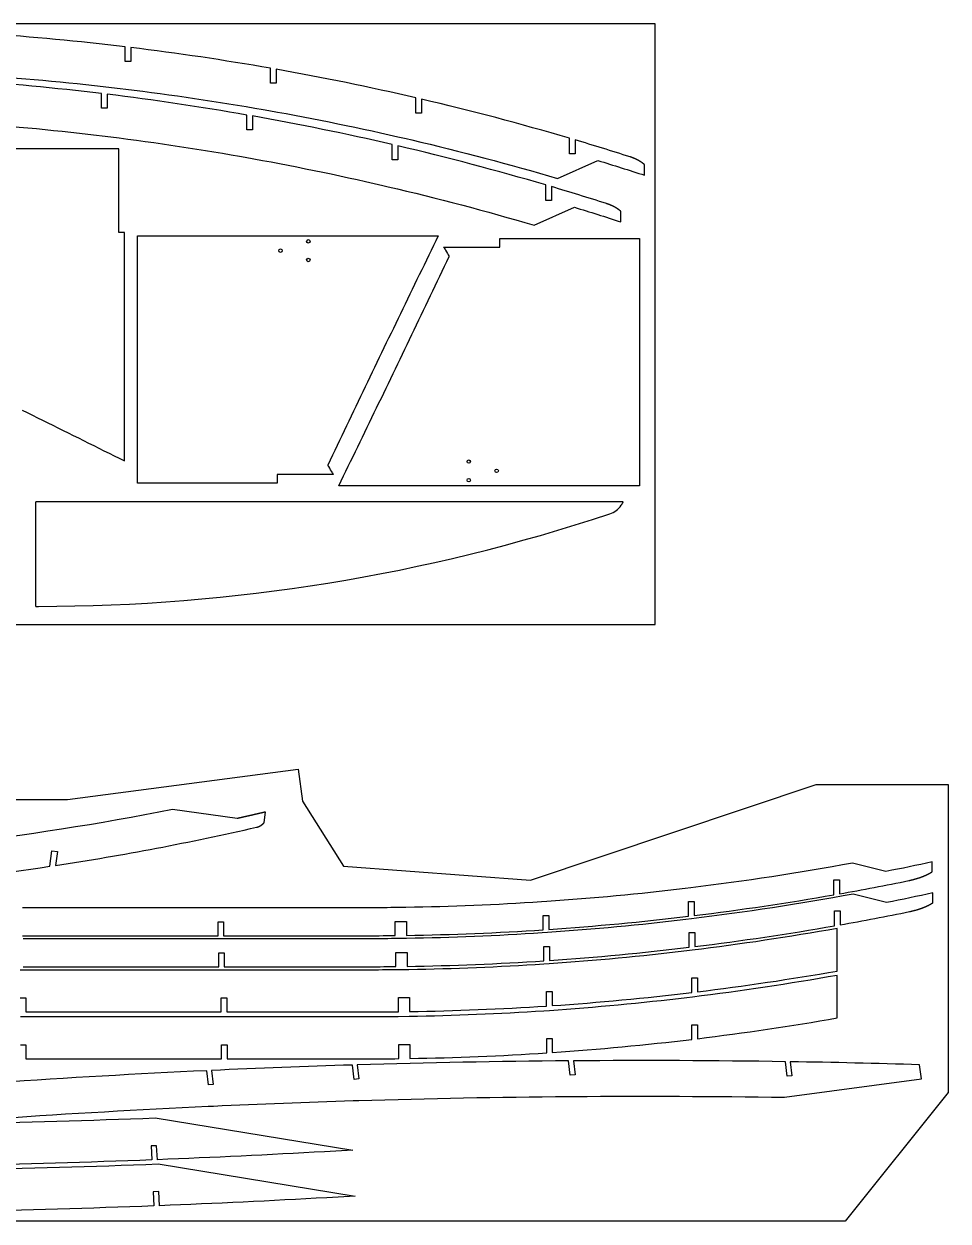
# Model space of a CAD drawing. Header units: inches. Extents: x -1514 to 1282, y -2074 to 286.
# Drawn here: x -503.4 to -437.2, y -711 to -625.3 of the extents above; entities that cross this region are included whole.
import ezdxf

# ---------------------------------------------------------------- set-up
doc = ezdxf.new("R2010")
doc.units = ezdxf.units.IN
doc.header["$LTSCALE"] = 0.1
doc.header["$MEASUREMENT"] = 0
doc.layers.add('pic', color=1, linetype='Continuous')

msp = doc.modelspace()

# ---------------------------------------------------------------- linework, layer by layer
at = {"color": 7, "linetype": 'Continuous', "lineweight": 25}
for p, q in [((-502.52733, -666.95362), (-502.52733, -659.46762)), ((-460.48201, -659.46762), (-502.52733, -659.46762)), ((-502.52733, -666.95362), (-502.32782, -666.95362))]:
    msp.add_line(p, q, dxfattribs=at)
for points in [[(-506.33084, -628.9467, -0.01288321), (-496.48473, -629.87372), (-496.09089, -629.92148, -0.01296759), (-486.24478, -631.38582), (-485.85094, -631.4553, -0.01309234), (-476.00483, -633.47008), (-475.61098, -633.56191, -0.01406287), (-465.17411, -636.31885), (-462.28758, -635.03269, -0.00448816), (-458.95043, -636.08787), (-458.95043, -635.33335), (-458.95741, -635.32731), (-458.96442, -635.3213), (-458.97146, -635.31532), (-458.97852, -635.30937), (-458.98561, -635.30344), (-458.99272, -635.29754), (-458.99986, -635.29167), (-459.00702, -635.28583), (-459.01421, -635.28002), (-459.02142, -635.27423), (-459.02866, -635.26848), (-459.03592, -635.26275), (-459.04321, -635.25705), (-459.05051, -635.25138), (-459.05784, -635.24573), (-459.0652, -635.24012), (-459.07258, -635.23453), (-459.07998, -635.22897), (-459.0874, -635.22343), (-459.09484, -635.21793), (-459.10231, -635.21245), (-459.1098, -635.207), (-459.11731, -635.20158), (-459.12484, -635.19618), (-459.1324, -635.19081), (-459.13997, -635.18547), (-459.14757, -635.18016), (-459.15518, -635.17487), (-459.16282, -635.16962), (-459.17047, -635.16438), (-459.17815, -635.15918), (-459.18584, -635.154), (-459.19356, -635.14885), (-459.20129, -635.14373), (-459.20905, -635.13863), (-459.21682, -635.13356), (-459.22461, -635.12851), (-459.23242, -635.1235), (-459.24024, -635.11851), (-459.24809, -635.11354), (-459.25595, -635.1086), (-459.26383, -635.10369), (-459.27173, -635.09881), (-459.27964, -635.09395), (-459.28758, -635.08912), (-459.29552, -635.08431), (-459.30349, -635.07953), (-459.31147, -635.07478), (-459.31947, -635.07005), (-459.32748, -635.06535), (-459.33551, -635.06067), (-459.34355, -635.05602), (-459.35161, -635.0514), (-459.35968, -635.0468), (-459.36777, -635.04223), (-459.37587, -635.03768), (-459.38399, -635.03316), (-459.39212, -635.02866), (-459.40026, -635.02419), (-459.40842, -635.01975), (-459.41659, -635.01533), (-459.42478, -635.01094), (-459.43297, -635.00657), (-459.44118, -635.00222), (-459.44941, -634.99791), (-459.45764, -634.99361), (-459.46589, -634.98934), (-459.47415, -634.9851), (-459.48242, -634.98088), (-459.4907, -634.97669), (-459.49899, -634.97252), (-459.50729, -634.96838), (-459.51561, -634.96426), (-459.52393, -634.96016), (-459.53227, -634.95609), (-459.54061, -634.95205), (-459.54897, -634.94803), (-459.55733, -634.94403), (-459.56571, -634.94006), (-459.57409, -634.93611), (-459.58248, -634.93219), (-459.59088, -634.92829), (-459.59929, -634.92442), (-459.60771, -634.92056), (-459.61614, -634.91674), (-459.62457, -634.91294), (-459.63301, -634.90916), (-459.64146, -634.9054), (-459.64992, -634.90167), (-459.65838, -634.89796), (-459.66685, -634.89428), (-459.67109, -634.89245), (-459.67537, -634.8906), (-459.68393, -634.88694), (-459.69251, -634.88329), (-459.70109, -634.87967), (-459.70968, -634.87607), (-459.71829, -634.87249), (-459.7269, -634.86894), (-459.73553, -634.86541), (-459.74416, -634.86191), (-459.75281, -634.85843), (-459.76146, -634.85497), (-459.77012, -634.85153), (-459.7788, -634.84812), (-459.78748, -634.84473), (-459.79617, -634.84137), (-459.80487, -634.83802), (-459.81358, -634.8347), (-459.8223, -634.83141), (-459.83103, -634.82814), (-459.83976, -634.82489), (-459.84851, -634.82166), (-459.85726, -634.81846), (-459.86602, -634.81528), (-459.87479, -634.81213), (-459.88357, -634.809), (-459.89236, -634.80589), (-459.90115, -634.80281), (-459.90995, -634.79974), (-459.91876, -634.79671), (-459.92758, -634.79369), (-459.93641, -634.7907), (-459.94524, -634.78773), (-459.95408, -634.78479), (-459.96293, -634.78187), (-459.97178, -634.77897), (-459.98064, -634.7761), (-459.98951, -634.77325, 0.00528386), (-463.92667, -633.55929), (-463.92667, -634.55929), (-464.32667, -634.55929), (-464.32667, -633.44103, 0.01406287), (-474.92667, -630.641), (-474.92667, -631.641), (-475.32667, -631.641), (-475.32667, -630.54773, 0.01309234), (-485.32667, -628.50146), (-485.32667, -629.50146), (-485.72667, -629.50146), (-485.72667, -628.4309, 0.01296759), (-495.72667, -626.94367), (-495.72667, -627.94367), (-496.12667, -627.94367), (-496.12667, -626.89517, 0.01288321), (-506.12667, -625.95366)], [(-508.02174, -632.29251, -0.01288321), (-498.17563, -633.21953), (-497.78179, -633.26729, -0.01296759), (-487.93568, -634.73163), (-487.54184, -634.80111, -0.01309234), (-477.69573, -636.81589), (-477.30188, -636.90772, -0.01406287), (-466.86501, -639.66466), (-463.97848, -638.3785, -0.00448816), (-460.64133, -639.43368), (-460.64133, -638.67916), (-460.64831, -638.67312), (-460.65532, -638.66711), (-460.66236, -638.66113), (-460.66942, -638.65517), (-460.67651, -638.64925), (-460.68362, -638.64335), (-460.69076, -638.63748), (-460.69792, -638.63164), (-460.70511, -638.62583), (-460.71232, -638.62004), (-460.71956, -638.61429), (-460.72682, -638.60856), (-460.73411, -638.60286), (-460.74141, -638.59719), (-460.74874, -638.59154), (-460.7561, -638.58592), (-460.76348, -638.58034), (-460.77088, -638.57478), (-460.7783, -638.56924), (-460.78574, -638.56374), (-460.79321, -638.55826), (-460.8007, -638.55281), (-460.80821, -638.54739), (-460.81574, -638.54199), (-460.8233, -638.53662), (-460.83087, -638.53128), (-460.83847, -638.52597), (-460.84608, -638.52068), (-460.85372, -638.51542), (-460.86137, -638.51019), (-460.86905, -638.50499), (-460.87674, -638.49981), (-460.88446, -638.49466), (-460.89219, -638.48953), (-460.89995, -638.48444), (-460.90772, -638.47936), (-460.91551, -638.47432), (-460.92332, -638.4693), (-460.93114, -638.46431), (-460.93899, -638.45935), (-460.94685, -638.45441), (-460.95473, -638.4495), (-460.96263, -638.44462), (-460.97054, -638.43976), (-460.97848, -638.43492), (-460.98642, -638.43012), (-460.99439, -638.42534), (-461.00237, -638.42059), (-461.01037, -638.41586), (-461.01838, -638.41116), (-461.02641, -638.40648), (-461.03445, -638.40183), (-461.04251, -638.39721), (-461.05058, -638.39261), (-461.05867, -638.38804), (-461.06677, -638.38349), (-461.07489, -638.37897), (-461.08302, -638.37447), (-461.09116, -638.37), (-461.09932, -638.36556), (-461.10749, -638.36114), (-461.11568, -638.35674), (-461.12387, -638.35237), (-461.13208, -638.34803), (-461.14031, -638.34371), (-461.14854, -638.33942), (-461.15679, -638.33515), (-461.16505, -638.33091), (-461.17332, -638.32669), (-461.1816, -638.3225), (-461.18989, -638.31833), (-461.19819, -638.31418), (-461.20651, -638.31007), (-461.21483, -638.30597), (-461.22317, -638.3019), (-461.23151, -638.29786), (-461.23987, -638.29384), (-461.24823, -638.28984), (-461.25661, -638.28587), (-461.26499, -638.28192), (-461.27338, -638.278), (-461.28178, -638.2741), (-461.29019, -638.27022), (-461.29861, -638.26637), (-461.30704, -638.26255), (-461.31547, -638.25874), (-461.32391, -638.25496), (-461.33236, -638.25121), (-461.34082, -638.24748), (-461.34928, -638.24377), (-461.35775, -638.24009), (-461.36199, -638.23826), (-461.36627, -638.23641), (-461.37483, -638.23274), (-461.38341, -638.2291), (-461.39199, -638.22548), (-461.40058, -638.22188), (-461.40919, -638.2183), (-461.4178, -638.21475), (-461.42643, -638.21122), (-461.43506, -638.20771), (-461.44371, -638.20423), (-461.45236, -638.20077), (-461.46102, -638.19734), (-461.4697, -638.19393), (-461.47838, -638.19054), (-461.48707, -638.18717), (-461.49577, -638.18383), (-461.50448, -638.18051), (-461.5132, -638.17722), (-461.52193, -638.17395), (-461.53066, -638.1707), (-461.53941, -638.16747), (-461.54816, -638.16427), (-461.55692, -638.16109), (-461.56569, -638.15794), (-461.57447, -638.15481), (-461.58326, -638.1517), (-461.59205, -638.14861), (-461.60085, -638.14555), (-461.60966, -638.14251), (-461.61848, -638.1395), (-461.62731, -638.13651), (-461.63614, -638.13354), (-461.64498, -638.1306), (-461.65383, -638.12768), (-461.66268, -638.12478), (-461.67154, -638.12191), (-461.68041, -638.11906, 0.00528386), (-465.61757, -636.90509), (-465.61757, -637.90509), (-466.01757, -637.90509), (-466.01757, -636.78684, 0.01406287), (-476.61757, -633.98681), (-476.61757, -634.98681), (-477.01757, -634.98681), (-477.01757, -633.89354, 0.01309234), (-487.01757, -631.84727), (-487.01757, -632.84727), (-487.41757, -632.84727), (-487.41757, -631.77671, 0.01296759), (-497.41757, -630.28948), (-497.41757, -631.28948), (-497.81757, -631.28948), (-497.81757, -630.24098, 0.01288321), (-507.81757, -629.29946)], [(-486.13298, -681.68951), (-486.14186, -681.69158), (-486.15088, -681.69368), (-486.16008, -681.69582), (-486.16944, -681.698), (-486.17894, -681.70021), (-486.1886, -681.70245), (-486.19839, -681.70473), (-486.20832, -681.70704), (-486.21838, -681.70938), (-486.22857, -681.71174), (-486.23888, -681.71414), (-486.24933, -681.71656), (-486.2599, -681.71902), (-486.27059, -681.7215), (-486.28141, -681.72401), (-486.29234, -681.72654), (-486.3034, -681.72911), (-486.31457, -681.7317), (-486.32587, -681.73432), (-486.33728, -681.73696), (-486.34881, -681.73963), (-486.36045, -681.74232), (-486.37221, -681.74505), (-486.38408, -681.74779), (-486.39607, -681.75056), (-486.40817, -681.75336), (-486.42038, -681.75618), (-486.4327, -681.75903), (-486.44513, -681.7619), (-486.45767, -681.7648), (-486.47032, -681.76772), (-486.48308, -681.77067), (-486.49594, -681.77363), (-486.50892, -681.77663), (-486.522, -681.77964), (-486.53519, -681.78269), (-486.54848, -681.78575), (-486.56188, -681.78884), (-486.57539, -681.79195), (-486.589, -681.79508), (-486.60271, -681.79824), (-486.61653, -681.80142), (-486.63045, -681.80462), (-486.64448, -681.80784), (-486.65861, -681.81109), (-486.67284, -681.81436), (-486.68718, -681.81765), (-486.70162, -681.82096), (-486.71616, -681.8243), (-486.7308, -681.82766), (-486.74554, -681.83104), (-486.76039, -681.83444), (-486.77533, -681.83787), (-486.79038, -681.84132), (-486.80553, -681.84479), (-486.82078, -681.84828), (-486.83613, -681.85179), (-486.85159, -681.85533), (-486.86714, -681.85888), (-486.88279, -681.86246), (-486.89855, -681.86606), (-486.9144, -681.86968), (-486.93036, -681.87332), (-486.94641, -681.87699), (-486.96257, -681.88067), (-486.97882, -681.88438), (-486.99518, -681.88811), (-487.01163, -681.89186), (-487.02819, -681.89563), (-487.04484, -681.89942), (-487.0616, -681.90323), (-487.07845, -681.90706), (-487.0954, -681.91092), (-487.11246, -681.9148), (-487.12961, -681.91869), (-487.14687, -681.92261), (-487.16422, -681.92655), (-487.18167, -681.93051), (-487.19923, -681.9345), (-487.21689, -681.9385), (-487.23464, -681.94253), (-487.2525, -681.94657), (-487.27046, -681.95064), (-487.28852, -681.95473), (-487.30668, -681.95884), (-487.32495, -681.96297), (-487.34331, -681.96712), (-487.36178, -681.97129), (-487.38035, -681.97548), (-487.39902, -681.9797), (-487.41779, -681.98393), (-487.43666, -681.98819), (-487.45564, -681.99247), (-487.47471, -681.99676), (-487.49388, -682.00108), (-487.51316, -682.00542), (-487.53253, -682.00978), (-487.552, -682.01415), (-487.57157, -682.01855), (-487.59123, -682.02297), (-487.61099, -682.02741), (-487.63084, -682.03186), (-487.65079, -682.03634), (-487.67082, -682.04083), (-487.69094, -682.04534), (-487.71115, -682.04986), (-487.73145, -682.05441), (-487.75183, -682.05897), (-487.77229, -682.06354), (-487.79283, -682.06813), (-487.81346, -682.07274), (-487.83416, -682.07736), (-487.85493, -682.082), (-487.87579, -682.08665), (-487.89672, -682.09131), (-487.91772, -682.09599), (-487.93879, -682.10068), (-487.95993, -682.10539), (-487.98113, -682.1101), (-488.00241, -682.11483), (-488.02375, -682.11957), (-488.04515, -682.12432), (-488.06662, -682.12909), (-488.08815, -682.13386), (-488.11413, -682.13962), (-492.73515, -681.49719, -0.08387157), (-556.81831, -683.3698)], [(-512.41134, -686.8787, 0.01406287), (-501.52676, -685.56496), (-501.37277, -684.45736), (-500.97658, -684.51244), (-501.11428, -685.50291, 0.01879636), (-486.72077, -682.76506), (-486.71592, -682.76394), (-486.71108, -682.76279), (-486.70625, -682.76161), (-486.70141, -682.76041), (-486.69659, -682.75918), (-486.69176, -682.75793), (-486.68695, -682.75666), (-486.68213, -682.75535), (-486.67733, -682.75403), (-486.67252, -682.75267), (-486.66773, -682.7513), (-486.66294, -682.74989), (-486.65815, -682.74847), (-486.65337, -682.74702), (-486.6486, -682.74554), (-486.64384, -682.74404), (-486.63908, -682.74251), (-486.63433, -682.74096), (-486.62958, -682.73939), (-486.62485, -682.73779), (-486.62012, -682.73617), (-486.61539, -682.73452), (-486.61068, -682.73285), (-486.60597, -682.73116), (-486.60128, -682.72944), (-486.59659, -682.7277), (-486.5919, -682.72593), (-486.58723, -682.72414), (-486.58257, -682.72233), (-486.57791, -682.72049), (-486.57327, -682.71863), (-486.56863, -682.71675), (-486.56401, -682.71484), (-486.55939, -682.71291), (-486.55479, -682.71096), (-486.55019, -682.70898), (-486.5456, -682.70698), (-486.54103, -682.70496), (-486.53646, -682.70292), (-486.53191, -682.70085), (-486.52737, -682.69876), (-486.52284, -682.69664), (-486.51832, -682.69451), (-486.51381, -682.69235), (-486.50931, -682.69017), (-486.50483, -682.68796), (-486.50036, -682.68574), (-486.4959, -682.68349), (-486.49145, -682.68122), (-486.48701, -682.67893), (-486.48259, -682.67661), (-486.47818, -682.67428), (-486.47379, -682.67192), (-486.4694, -682.66954), (-486.46504, -682.66714), (-486.46068, -682.66471), (-486.45634, -682.66227), (-486.45201, -682.6598), (-486.4477, -682.65732), (-486.4434, -682.65481), (-486.43912, -682.65228), (-486.43485, -682.64973), (-486.4306, -682.64716), (-486.42636, -682.64456), (-486.42214, -682.64195), (-486.41793, -682.63931), (-486.41373, -682.63665), (-486.40954, -682.63396), (-486.40536, -682.63126), (-486.4012, -682.62853), (-486.39705, -682.62578), (-486.39291, -682.62301), (-486.38878, -682.62021), (-486.38467, -682.61739), (-486.38057, -682.61456), (-486.37649, -682.6117), (-486.37242, -682.60882), (-486.36836, -682.60591), (-486.36432, -682.60299), (-486.36029, -682.60004), (-486.35627, -682.59708), (-486.35227, -682.59409), (-486.34828, -682.59109), (-486.34431, -682.58806), (-486.34035, -682.58501), (-486.33641, -682.58194), (-486.33248, -682.57885), (-486.32857, -682.57574), (-486.32467, -682.57261), (-486.32079, -682.56947), (-486.31693, -682.5663), (-486.31308, -682.56311), (-486.30924, -682.5599), (-486.30542, -682.55668), (-486.30162, -682.55343), (-486.29784, -682.55017), (-486.29407, -682.54688), (-486.29032, -682.54358), (-486.28658, -682.54026), (-486.28286, -682.53692), (-486.27916, -682.53356), (-486.27548, -682.53018), (-486.27181, -682.52679), (-486.26816, -682.52338), (-486.26453, -682.51994), (-486.26092, -682.5165), (-486.25732, -682.51303), (-486.25374, -682.50955), (-486.25018, -682.50604), (-486.24664, -682.50253), (-486.24312, -682.49899), (-486.23962, -682.49544), (-486.23613, -682.49187), (-486.23267, -682.48828), (-486.22922, -682.48468), (-486.22579, -682.48106), (-486.22239, -682.47742), (-486.219, -682.47377), (-486.21563, -682.4701), (-486.21228, -682.46641), (-486.20895, -682.46271), (-486.20564, -682.459), (-486.20236, -682.45526), (-486.19909, -682.45152), (-486.19584, -682.44775), (-486.19262, -682.44397), (-486.18941, -682.44018), (-486.18623, -682.43637), (-486.081, -681.67949), (-486.12718, -681.68738)], [(-503.48057, -690.53334), (-489.48057, -690.53334), (-489.48057, -689.53334), (-489.08057, -689.53334), (-489.08057, -690.53334), (-479.07463, -690.53334, 0.00291711), (-476.80002, -690.52007), (-476.80002, -689.50909), (-476.00002, -689.50909), (-476.00002, -690.50909, 0.01257078), (-466.2075, -690.10823), (-466.2075, -689.08136), (-465.8075, -689.08136), (-465.8075, -690.08136, 0.01288321), (-455.8075, -689.13985), (-455.8075, -688.09134), (-455.4075, -688.09134), (-455.4075, -689.09134, 0.01296759), (-445.4075, -687.60412), (-445.4075, -686.53355), (-445.0075, -686.53355), (-445.0075, -687.53355, 0.00648283), (-440.04228, -686.58573), (-440.01447, -686.57998), (-439.98668, -686.57412), (-439.95892, -686.56813), (-439.93119, -686.56203), (-439.90348, -686.5558), (-439.87579, -686.54945), (-439.84814, -686.54299), (-439.82051, -686.5364), (-439.79291, -686.52969), (-439.76534, -686.52286), (-439.73781, -686.5159), (-439.7103, -686.50883), (-439.68283, -686.50163), (-439.65539, -686.49431), (-439.64855, -686.49247), (-439.64176, -686.49063), (-439.62817, -686.48693), (-439.601, -686.47944), (-439.57383, -686.47183), (-439.54668, -686.46411), (-439.51955, -686.45627), (-439.49244, -686.44832), (-439.46535, -686.44024), (-439.43828, -686.43203), (-439.41123, -686.4237), (-439.38422, -686.41524), (-439.35724, -686.40665), (-439.33029, -686.39794), (-439.31683, -686.39353), (-439.30338, -686.38908), (-439.28994, -686.38461), (-439.27651, -686.3801), (-439.26309, -686.37555), (-439.24968, -686.37097), (-439.23628, -686.36636), (-439.22289, -686.36171), (-439.20952, -686.35702), (-439.19615, -686.3523), (-439.1828, -686.34755), (-439.16946, -686.34276), (-439.15614, -686.33793), (-439.14283, -686.33306), (-439.12953, -686.32816), (-439.11624, -686.32323), (-439.10297, -686.31825), (-439.08972, -686.31324), (-439.07648, -686.30819), (-439.06325, -686.3031), (-439.05004, -686.29798), (-439.03684, -686.29281), (-439.02367, -686.28761), (-439.0105, -686.28237), (-438.99736, -686.27709), (-438.98423, -686.27177), (-438.97112, -686.26641), (-438.95803, -686.26102), (-438.94495, -686.25558), (-438.9319, -686.2501), (-438.91886, -686.24458), (-438.90584, -686.23902), (-438.89284, -686.23342), (-438.87986, -686.22778), (-438.8669, -686.2221), (-438.85396, -686.21638), (-438.84104, -686.21061), (-438.82815, -686.2048), (-438.81527, -686.19895), (-438.80241, -686.19306), (-438.78958, -686.18713), (-438.77677, -686.18115), (-438.76398, -686.17513), (-438.75122, -686.16906), (-438.73847, -686.16296), (-438.72575, -686.1568), (-438.71306, -686.15061), (-438.70039, -686.14437), (-438.68774, -686.13808), (-438.67512, -686.13175), (-438.66252, -686.12538), (-438.64995, -686.11896), (-438.63741, -686.11249), (-438.62489, -686.10598), (-438.61239, -686.09943), (-438.59993, -686.09282), (-438.58749, -686.08617), (-438.57507, -686.07948), (-438.56269, -686.07273), (-438.55033, -686.06594), (-438.538, -686.0591), (-438.5257, -686.05222), (-438.51343, -686.04529), (-438.50119, -686.0383), (-438.48898, -686.03127), (-438.4768, -686.0242), (-438.46464, -686.01707), (-438.45252, -686.00989), (-438.44043, -686.00267), (-438.42837, -685.99539), (-438.41634, -685.98807), (-438.40434, -685.98069), (-438.39238, -685.97327), (-438.38045, -685.96579), (-438.36855, -685.95827), (-438.35668, -685.95069), (-438.35668, -685.25394, -0.00434512), (-441.67644, -685.9328), (-444.07473, -685.33227, -0.0151774), (-455.65031, -687.10613), (-456.04621, -687.15414, -0.01288321), (-465.94362, -688.086), (-466.33951, -688.11259), (-466.33951, -688.11259, -0.01257078), (-476.03156, -688.50934), (-476.82336, -688.52021, -0.00291711), (-479.07463, -688.53334), (-489.08057, -688.53334), (-489.48057, -688.53334), (-503.48057, -688.53334)], [(-503.43128, -692.75354), (-489.43128, -692.75354), (-489.43128, -691.75354), (-489.03128, -691.75354), (-489.03128, -692.75354), (-479.02534, -692.75354, 0.00291711), (-476.75073, -692.74027), (-476.75073, -691.72929), (-475.95073, -691.72929), (-475.95073, -692.72929, 0.01257078), (-466.15821, -692.32843), (-466.15821, -691.30155), (-465.75821, -691.30155), (-465.75821, -692.30155, 0.01288321), (-455.75821, -691.36004), (-455.75821, -690.31153), (-455.35821, -690.31153), (-455.35821, -691.31153, 0.01296759), (-445.35821, -689.82431), (-445.35821, -688.75375), (-444.95821, -688.75375), (-444.95821, -689.75375, 0.00648283), (-439.99299, -688.80592), (-439.96518, -688.80018), (-439.9374, -688.79431), (-439.90964, -688.78833), (-439.8819, -688.78222), (-439.85419, -688.776), (-439.8265, -688.76965), (-439.79885, -688.76318), (-439.77122, -688.75659), (-439.74362, -688.74988), (-439.71605, -688.74305), (-439.68852, -688.7361), (-439.66101, -688.72902), (-439.63354, -688.72183), (-439.60611, -688.71451), (-439.59927, -688.71266), (-439.59247, -688.71082), (-439.57888, -688.70712), (-439.55171, -688.69963), (-439.52455, -688.69203), (-439.4974, -688.68431), (-439.47026, -688.67647), (-439.44315, -688.66851), (-439.41606, -688.66043), (-439.38899, -688.65222), (-439.36195, -688.64389), (-439.33493, -688.63544), (-439.30795, -688.62685), (-439.28101, -688.61813), (-439.26755, -688.61372), (-439.25409, -688.60928), (-439.24065, -688.6048), (-439.22722, -688.60029), (-439.2138, -688.59574), (-439.20039, -688.59116), (-439.18699, -688.58655), (-439.17361, -688.5819), (-439.16023, -688.57722), (-439.14687, -688.5725), (-439.13352, -688.56774), (-439.12018, -688.56295), (-439.10685, -688.55812), (-439.09354, -688.55326), (-439.08024, -688.54836), (-439.06696, -688.54342), (-439.05369, -688.53844), (-439.04043, -688.53343), (-439.02719, -688.52838), (-439.01396, -688.5233), (-439.00075, -688.51817), (-438.98756, -688.51301), (-438.97438, -688.50781), (-438.96122, -688.50256), (-438.94807, -688.49728), (-438.93494, -688.49197), (-438.92183, -688.48661), (-438.90874, -688.48121), (-438.89567, -688.47577), (-438.88261, -688.47029), (-438.86957, -688.46478), (-438.85655, -688.45922), (-438.84355, -688.45362), (-438.83057, -688.44798), (-438.81761, -688.44229), (-438.80468, -688.43657), (-438.79176, -688.43081), (-438.77886, -688.425), (-438.76598, -688.41915), (-438.75313, -688.41326), (-438.74029, -688.40732), (-438.72748, -688.40134), (-438.71469, -688.39532), (-438.70193, -688.38926), (-438.68919, -688.38315), (-438.67647, -688.377), (-438.66377, -688.3708), (-438.6511, -688.36456), (-438.63845, -688.35828), (-438.62583, -688.35195), (-438.61324, -688.34557), (-438.60066, -688.33915), (-438.58812, -688.33269), (-438.5756, -688.32618), (-438.56311, -688.31962), (-438.55064, -688.31302), (-438.5382, -688.30637), (-438.52579, -688.29967), (-438.5134, -688.29293), (-438.50105, -688.28614), (-438.48872, -688.2793), (-438.47642, -688.27241), (-438.46415, -688.26548), (-438.4519, -688.2585), (-438.43969, -688.25147), (-438.42751, -688.24439), (-438.41536, -688.23726), (-438.40323, -688.23009), (-438.39114, -688.22286), (-438.37908, -688.21559), (-438.36705, -688.20826), (-438.35506, -688.20089), (-438.34309, -688.19346), (-438.33116, -688.18599), (-438.31926, -688.17846), (-438.30739, -688.17088), (-438.30739, -687.47413, -0.00434512), (-441.62716, -688.153), (-444.02545, -687.55247, -0.0151774), (-455.60103, -689.32633), (-455.99692, -689.37434, -0.01288321), (-465.89433, -690.30619), (-466.29022, -690.33279), (-466.29022, -690.33279, -0.01257078), (-475.98228, -690.72954), (-476.77407, -690.7404, -0.00291711), (-479.02534, -690.75354), (-489.03128, -690.75354), (-489.43128, -690.75354), (-503.43128, -690.75354)], [(-503.647, -694.98971), (-503.247, -694.98971), (-503.247, -695.98971), (-489.247, -695.98971), (-489.247, -694.98971), (-488.847, -694.98971), (-488.847, -695.98971), (-478.84106, -695.98971, 0.00291711), (-476.56646, -695.97644), (-476.56646, -694.96546), (-475.76646, -694.96546), (-475.76646, -695.96546, 0.01257078), (-465.97394, -695.5646), (-465.97394, -694.53772), (-465.57394, -694.53772), (-465.57394, -695.53772, 0.01288321), (-455.57394, -694.59621), (-455.57394, -693.54771), (-455.17394, -693.54771), (-455.17394, -694.54771, 0.01296759), (-445.17394, -693.06048), (-445.17394, -690.01398, -0.013653), (-455.53816, -691.5699), (-455.932, -691.61766, -0.01288321), (-465.77811, -692.54468), (-466.17195, -692.57114, -0.01257078), (-475.81377, -692.96583), (-476.60146, -692.97664, -0.00291711), (-478.84106, -692.98971), (-488.847, -692.98971), (-489.247, -692.98971), (-503.247, -692.98971), (-503.647, -692.98971)], [(-503.63123, -698.3452), (-503.23123, -698.3452), (-503.23123, -699.3452), (-489.23123, -699.3452), (-489.23123, -698.3452), (-488.83123, -698.3452), (-488.83123, -699.3452), (-478.82529, -699.3452, 0.00291711), (-476.55068, -699.33193), (-476.55068, -698.32095), (-475.75068, -698.32095), (-475.75068, -699.32095, 0.01257078), (-465.95817, -698.92009), (-465.95817, -697.89322), (-465.55817, -697.89322), (-465.55817, -698.89322, 0.01288321), (-455.55817, -697.95171), (-455.55817, -696.9032), (-455.15817, -696.9032), (-455.15817, -697.9032, 0.01296759), (-445.15817, -696.41598), (-445.15817, -693.36948, -0.013653), (-455.52238, -694.92539), (-455.91623, -694.97315, -0.01288321), (-465.76234, -695.90017), (-466.15618, -695.92663, -0.01257078), (-475.798, -696.32133), (-476.58569, -696.33214, -0.00291711), (-478.82529, -696.3452), (-488.83123, -696.3452), (-489.23123, -696.3452), (-503.23123, -696.3452), (-503.63123, -696.3452)], [(-505.02654, -703.59826, -0.00556024), (-490.19754, -702.74309), (-489.79839, -702.72464, -0.00374147), (-479.81063, -702.34089), (-479.41074, -702.32864, -0.00562217), (-464.39441, -702.04214), (-463.99341, -702.03912, -0.0056375), (-448.93353, -702.1), (-439.14178, -700.78569), (-439.26403, -699.76704, 0.00345298), (-448.52133, -699.55612), (-448.40176, -700.55248), (-448.74948, -700.59236), (-448.8745, -699.55061, 0.00565537), (-464.03983, -699.48939), (-463.92034, -700.48509), (-464.26807, -700.52498), (-464.39203, -699.49205, 0.0056407), (-479.51538, -699.78065), (-479.39596, -700.77571), (-479.74369, -700.81559), (-479.8666, -699.79141, 0.00376003), (-489.94225, -700.17856), (-489.82287, -701.17333), (-490.17038, -701.21504), (-490.29282, -700.19477, 0.00557871), (-505.22789, -701.05608)], [(-508.06477, -703.97309, 0.00528055), (-493.97394, -703.57329), (-479.84427, -705.88104), (-481.84959, -705.9952, -0.0044687), (-493.81878, -706.56936), (-493.87604, -705.56371), (-494.27539, -705.58645), (-494.21855, -706.58483, -0.00514568), (-508.01133, -706.97261)], [(-507.91327, -707.26557, 0.00530309), (-493.7622, -706.86772), (-479.65694, -709.17148)], [(-479.65694, -709.17148), (-481.69809, -709.28769, -0.0044687), (-493.66728, -709.86184), (-493.72454, -708.8562), (-494.12389, -708.87894), (-494.06705, -709.87732, -0.00514568), (-507.85983, -710.2651)]]:
    msp.add_lwpolyline(points, format="xyb", dxfattribs=at)
for points in [[(-503.50125, -652.90222), (-503.13513, -653.08375), (-502.76902, -653.26531), (-502.40293, -653.44688), (-502.03684, -653.62848), (-501.67076, -653.8101), (-501.30469, -653.99175), (-500.93864, -654.17341), (-500.57259, -654.35509), (-500.20656, -654.5368), (-499.84053, -654.71853), (-499.47452, -654.90027), (-499.10851, -655.08204), (-498.74252, -655.26383), (-498.37654, -655.44564), (-498.01056, -655.62747), (-497.6446, -655.80932), (-497.27865, -655.9912), (-496.91271, -656.17309), (-496.54677, -656.355), (-496.18085, -656.53693), (-496.18085, -640.1913), (-496.58085, -640.1913), (-496.58085, -634.1913), (-514.28085, -634.1913)], [(-481.21727, -657.51508), (-485.24385, -657.51508), (-485.24385, -658.12908), (-495.24385, -658.12908), (-495.24385, -640.42908), (-473.71694, -640.42908), (-473.88684, -640.77731), (-474.05666, -641.12557), (-474.22641, -641.47387), (-474.39607, -641.82221), (-474.56566, -642.17058), (-474.73516, -642.519), (-474.90459, -642.86745), (-475.07394, -643.21594), (-475.24321, -643.56447), (-475.4124, -643.91304), (-475.5815, -644.26165), (-475.75054, -644.6103), (-475.91949, -644.95898), (-476.08836, -645.30771), (-476.25715, -645.65647), (-476.42586, -646.00527), (-476.59449, -646.35411), (-476.76304, -646.70299), (-476.93152, -647.0519), (-477.09991, -647.40086), (-477.26823, -647.74985), (-477.43647, -648.09888), (-477.60463, -648.44794), (-477.77272, -648.79705), (-477.94072, -649.14619), (-478.10865, -649.49536), (-478.27651, -649.84458), (-478.44428, -650.19383), (-478.61199, -650.54312), (-478.77961, -650.89244), (-478.94716, -651.2418), (-479.11464, -651.5912), (-479.28204, -651.94063), (-479.44936, -652.29009), (-479.61662, -652.6396), (-479.7838, -652.98913), (-479.9509, -653.33871), (-480.11793, -653.68831), (-480.28489, -654.03796), (-480.45178, -654.38763), (-480.6186, -654.73735), (-480.78534, -655.08709), (-480.95201, -655.43687), (-481.11861, -655.78668), (-481.28514, -656.13653), (-481.4516, -656.48641), (-481.61799, -656.83633)], [(-473.33772, -641.22696), (-469.31114, -641.22696), (-469.31114, -640.61296), (-459.31114, -640.61296), (-459.31114, -658.31296), (-480.83805, -658.31296), (-480.66815, -657.96474), (-480.49833, -657.61648), (-480.32859, -657.26818), (-480.15892, -656.91984), (-479.98934, -656.57146), (-479.81983, -656.22305), (-479.6504, -655.87459), (-479.48106, -655.5261), (-479.31179, -655.17757), (-479.1426, -654.829), (-478.97349, -654.48039), (-478.80446, -654.13174), (-478.63551, -653.78306), (-478.46664, -653.43434), (-478.29785, -653.08557), (-478.12914, -652.73677), (-477.9605, -652.38793), (-477.79195, -652.03906), (-477.62348, -651.69014), (-477.45508, -651.34119), (-477.28676, -650.9922), (-477.11852, -650.64317), (-476.95036, -650.2941), (-476.78228, -649.945), (-476.61427, -649.59586), (-476.44634, -649.24668), (-476.27849, -648.89747), (-476.11071, -648.54821), (-475.94301, -648.19893), (-475.77538, -647.8496), (-475.60783, -647.50024), (-475.44036, -647.15085), (-475.27296, -646.80142), (-475.10563, -646.45195), (-474.93838, -646.10245), (-474.7712, -645.75291), (-474.60409, -645.40334), (-474.43706, -645.05373), (-474.2701, -644.70409), (-474.10321, -644.35441), (-473.9364, -644.0047), (-473.76965, -643.65495), (-473.60298, -643.30517), (-473.43638, -642.95536), (-473.26985, -642.60551), (-473.10339, -642.25563), (-472.937, -641.90572)]]:
    msp.add_lwpolyline(points, dxfattribs=at)
for centre in [(-483.01869, -640.82592), (-485.0127, -641.49), (-483.01869, -642.15408), (-471.5363, -656.58796), (-469.5423, -657.25204), (-471.5363, -657.91612)]:
    msp.add_circle(centre, 0.125, dxfattribs=at)
msp.add_arc((-502.32782, -537.46762), 129.486, 270, 288.4123811, dxfattribs=at)
for points, knots in [([(-473.33772, -641.22696), (-473.29187, -641.30464), (-473.24601, -641.38232), (-473.20015, -641.45999), (-473.11244, -641.60857), (-473.02472, -641.75715), (-472.937, -641.90572)], [0, 0, 0, 0, 0.0068735567, 0.0068735567, 0.0068735567, 0.0200208087, 0.0200208087, 0.0200208087, 0.0200208087]), ([(-481.21727, -657.51508), (-481.26313, -657.4374), (-481.30898, -657.35973), (-481.35484, -657.28205), (-481.44256, -657.13347), (-481.53027, -656.9849), (-481.61799, -656.83632)], [0, 0, 0, 0, 0.0068735567, 0.0068735567, 0.0068735567, 0.0200208087, 0.0200208087, 0.0200208087, 0.0200208087]), ([(-461.42913, -660.32494), (-461.27124, -660.27238), (-461.11991, -660.19373), (-460.98617, -660.09472), (-460.84342, -659.98904), (-460.71695, -659.85726), (-460.61724, -659.71028), (-460.56525, -659.63365), (-460.51983, -659.55214), (-460.48201, -659.46762)], [0, 0, 0, 0, 0.0126800394, 0.0126800394, 0.0126800394, 0.0262377657, 0.0262377657, 0.0262377657, 0.0332329056, 0.0332329056, 0.0332329056, 0.0332329056])]:
    msp.add_open_spline(points, degree=3, knots=knots, dxfattribs=at)
at = {"layer": 'pic', "color": 1}
for p, q in [((-500.26006, -680.7775), (-483.7354, -678.61711)), ((-483.7354, -678.61711), (-483.43786, -680.89292)), ((-467.12548, -686.54968), (-446.67076, -679.69731)), ((-446.67076, -679.69731), (-437.22995, -679.69731)), ((-437.22995, -679.69731), (-437.22995, -701.76667)), ((-531.45613, -680.7775), (-500.26006, -680.7775)), ((-483.43786, -680.89292), (-480.49224, -685.56122)), ((-480.49224, -685.56122), (-467.12548, -686.54968)), ((-437.22995, -701.76667), (-444.58645, -710.9607))]:
    msp.add_line(p, q, dxfattribs=at)
msp.add_lwpolyline([(-571.68465, -668.25742), (-458.18465, -668.25742), (-458.18465, -625.25742), (-571.68465, -625.25742)], close=True, dxfattribs=at)
msp.add_lwpolyline([(-444.58645, -710.9607), (-571.68465, -710.9607), (-571.68465, -675.68516), (-531.45613, -675.68516)], dxfattribs=at)

doc.saveas('drawing.dxf')
